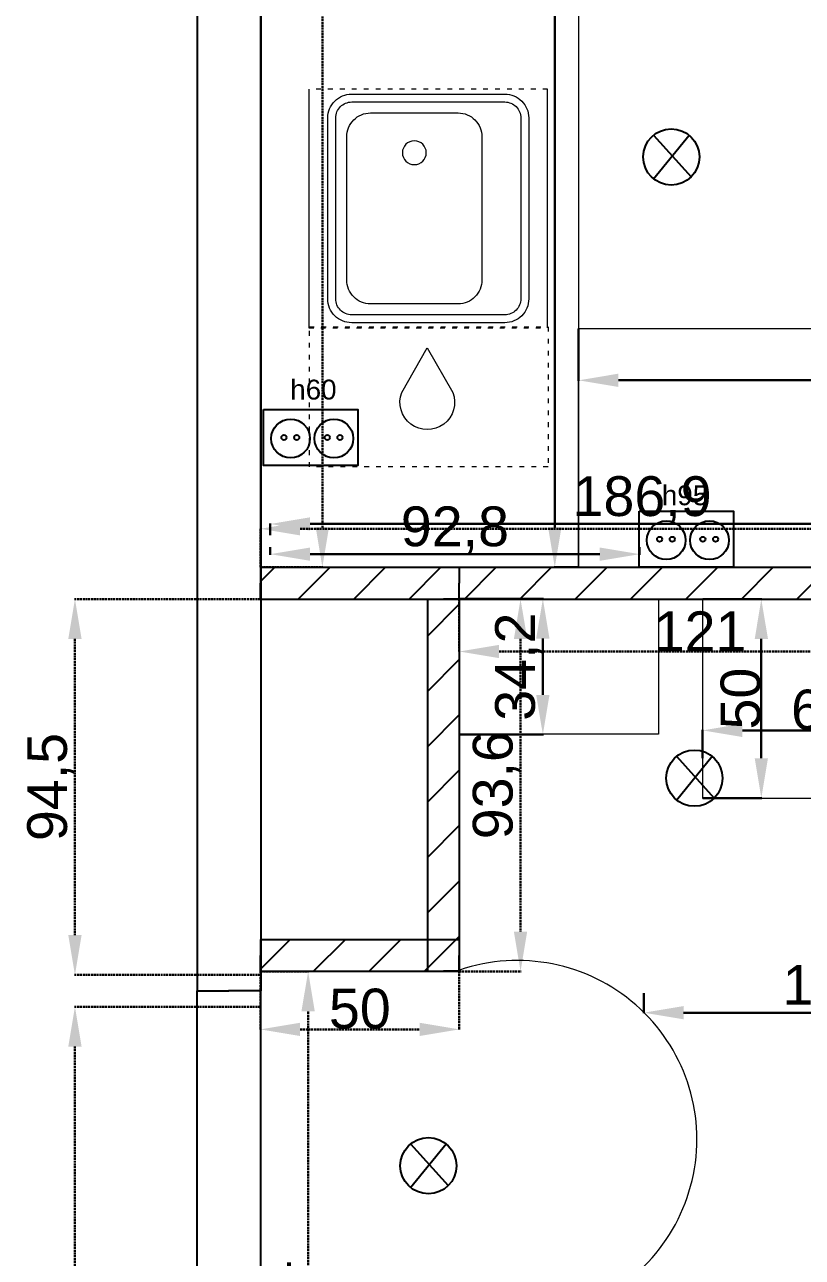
# Model space of a CAD drawing. Header units: millimetres. Extents: x -512 to 10191, y -563 to 7860.
# Drawn here: x -512 to 1442, y 1165 to 4264 of the extents above; entities that cross this region are included whole.
import ezdxf

# ---------------------------------------------------------------- set-up
doc = ezdxf.new("R2010")
doc.units = ezdxf.units.MM
doc.linetypes.add('ACAD_ISO03W100', pattern=[30, 12, -18])
doc.linetypes.add('DASHED', pattern=[7, 5, -2, 0])
for name, color, linetype in [('29.01.2020', 121, 'Continuous'), ('несущие стены', 171, 'Continuous'), ('электричество', 210, 'Continuous')]:
    doc.layers.add(name, color=color, linetype=linetype)
doc.layers.add('мебель', color=252, linetype='Continuous', lineweight=9)
doc.layers.add('размеры', color=10, linetype='DASHED', transparency=0.5)
doc.styles.get("Standard").update_dxf_attribs({"font": 'arial.ttf'})
doc.dimstyles.new('ISO-25', dxfattribs={"dimtxt": 100, "dimasz": 100, "dimexe": 1.25, "dimexo": 0.625, "dimtad": 1, "dimdec": 1, "dimlfac": 0.1, "dimrnd": 0.1, "dimtxsty": 'Standard', "dimcen": 0, "dimadec": 0, "dimazin": 0, "dimtfac": 1, "dimtdec": 1, "dimtmove": 0, "dimatfit": 3, "dimfxl": 1, "dimlwd": 30, "dimlwe": 30, "dimarcsym": 0})

# ---------------------------------------------------------------- blocks, each defined once
blk = doc.blocks.new('*D12')
at = {"layer": 'размеры', "color": 0, "lineweight": 30, "transparency": 16777216}
for p, q in [((79.4, 2820), (-387.4, 2820)), ((-386.1, 2720), (-386.1, 1975)), ((79.4, 1875), (-387.4, 1875))]:
    blk.add_line(p, q, dxfattribs=at)
at = {"layer": 'размеры', "color": 0, "transparency": 16777216}
for points in [[(-402.8, 2720), (-369.4, 2720), (-386.1, 2820)], [(-402.8, 1975), (-369.4, 1975), (-386.1, 1875)]]:
    blk.add_solid(points, dxfattribs=at)
at = {"layer": 'размеры', "color": 0, "transparency": 16777216, "insert": (-446.8, 2347.5), "char_height": 100, "attachment_point": 5, "rotation": 90}
blk.add_mtext('94,5', dxfattribs=at)
blk = doc.blocks.new('*D13')
at = {"layer": 'размеры', "color": 0, "lineweight": 30, "transparency": 16777216}
for p, q in [((80.6, 6694.7), (237, 6694.7)), ((235.8, 6594.7), (235.8, 3000)), ((80.6, 2900), (237, 2900))]:
    blk.add_line(p, q, dxfattribs=at)
at = {"layer": 'размеры', "color": 0, "transparency": 16777216}
for points in [[(219.1, 6594.7), (252.4, 6594.7), (235.8, 6694.7)], [(219.1, 3000), (252.4, 3000), (235.8, 2900)]]:
    blk.add_solid(points, dxfattribs=at)
at = {"layer": 'размеры', "color": 0, "transparency": 16777216, "insert": (175, 4536.5), "char_height": 100, "attachment_point": 5, "rotation": 90}
blk.add_mtext('379,5', dxfattribs=at)
blk = doc.blocks.new('*D14')
at = {"layer": 'размеры', "color": 0, "lineweight": 30, "transparency": 16777216}
for p, q in [((79.4, 1795), (-387.4, 1795)), ((-386.1, 1695), (-386.1, 180)), ((79.4, 80), (-387.4, 80))]:
    blk.add_line(p, q, dxfattribs=at)
at = {"layer": 'размеры', "color": 0, "transparency": 16777216}
for points in [[(-402.8, 1695), (-369.4, 1695), (-386.1, 1795)], [(-402.8, 180), (-369.4, 180), (-386.1, 80)]]:
    blk.add_solid(points, dxfattribs=at)
at = {"layer": 'размеры', "color": 0, "transparency": 16777216, "insert": (-446.8, 937.5), "char_height": 100, "attachment_point": 5, "rotation": 90}
blk.add_mtext('171,5', dxfattribs=at)
blk = doc.blocks.new('*D45')
at = {"layer": 'мебель', "color": 0, "lineweight": 30, "transparency": 16777216}
for p, q in [((580.6, 2820.8), (791.3, 2820.8)), ((790, 2579.2), (790, 2720.8)), ((580.6, 2479.2), (791.3, 2479.2))]:
    blk.add_line(p, q, dxfattribs=at)
at = {"layer": 'мебель', "color": 0, "transparency": 16777216}
for points in [[(773.3, 2720.8), (806.7, 2720.8), (790, 2820.8)], [(773.3, 2579.2), (806.7, 2579.2), (790, 2479.2)]]:
    blk.add_solid(points, dxfattribs=at)
at = {"layer": 'мебель', "color": 0, "transparency": 16777216, "insert": (729.3, 2650), "char_height": 100, "attachment_point": 5, "rotation": 90}
blk.add_mtext('34,2', dxfattribs=at)
blk = doc.blocks.new('*D57')
at = {"layer": 'мебель', "color": 0, "lineweight": 30, "transparency": 16777216}
for p, q in [((880, 3499.4), (880, 3368.8)), ((2378.9, 3499.4), (2378.9, 3368.8)), ((980, 3370), (2278.9, 3370))]:
    blk.add_line(p, q, dxfattribs=at)
at = {"layer": 'мебель', "color": 0, "transparency": 16777216}
for points in [[(980, 3386.7), (980, 3353.3), (880, 3370)], [(2278.9, 3386.7), (2278.9, 3353.3), (2378.9, 3370)]]:
    blk.add_solid(points, dxfattribs=at)
at = {"layer": 'мебель', "color": 0, "transparency": 16777216, "insert": (1629.4, 3430.7), "char_height": 100, "attachment_point": 5}
blk.add_mtext('149,9', dxfattribs=at)
blk = doc.blocks.new('*D58')
at = {"layer": 'мебель', "color": 0, "lineweight": 30, "transparency": 16777216}
for p, q in [((879.4, 6690), (818.8, 6690)), ((820, 6590), (820, 3000)), ((879.4, 2900), (818.8, 2900))]:
    blk.add_line(p, q, dxfattribs=at)
at = {"layer": 'мебель', "color": 0, "transparency": 16777216}
for points in [[(803.3, 6590), (836.7, 6590), (820, 6690)], [(803.3, 3000), (836.7, 3000), (820, 2900)]]:
    blk.add_solid(points, dxfattribs=at)
at = {"layer": 'мебель', "color": 0, "transparency": 16777216, "insert": (768.3, 4795), "char_height": 100, "attachment_point": 5, "rotation": 90}
blk.add_mtext('379', dxfattribs=at)
blk = doc.blocks.new('*D62')
at = {"layer": 'размеры', "color": 0, "lineweight": 30, "transparency": 16777216}
for p, q in [((80.6, 1883.6), (201.3, 1883.6)), ((200, 180), (200, 1783.6)), ((80.6, 80), (201.3, 80))]:
    blk.add_line(p, q, dxfattribs=at)
at = {"layer": 'размеры', "color": 0, "transparency": 16777216}
for points in [[(183.3, 1783.6), (216.7, 1783.6), (200, 1883.6)], [(183.3, 180), (216.7, 180), (200, 80)]]:
    blk.add_solid(points, dxfattribs=at)
at = {"layer": 'размеры', "color": 0, "transparency": 16777216, "insert": (139.3, 981.8), "char_height": 100, "attachment_point": 5, "rotation": 90}
blk.add_mtext('180,4', dxfattribs=at)
blk = doc.blocks.new('*D64')
at = {"layer": 'мебель', "color": 0, "lineweight": 30, "transparency": 16777216}
for p, q in [((1043.9, 1829.4), (1043.9, 1778.8)), ((2090.3, 1829.4), (2090.3, 1778.8)), ((1990.3, 1780), (1143.9, 1780))]:
    blk.add_line(p, q, dxfattribs=at)
at = {"layer": 'мебель', "color": 0, "transparency": 16777216}
for points in [[(1143.9, 1796.7), (1143.9, 1763.3), (1043.9, 1780)], [(1990.3, 1796.7), (1990.3, 1763.3), (2090.3, 1780)]]:
    blk.add_solid(points, dxfattribs=at)
at = {"layer": 'мебель', "color": 0, "transparency": 16777216, "insert": (1567.1, 1840.7), "char_height": 100, "attachment_point": 5}
blk.add_mtext('104,6', dxfattribs=at)
blk = doc.blocks.new('rakovina1')
at = {"linetype": 'ACAD_ISO03W100'}
for p, q in [((116107.8, 23597.8), (116107.8, 24197.8)), ((116707.8, 24197.8), (116707.8, 23597.8))]:
    blk.add_line(p, q, dxfattribs=at)
for p, q in [((116107.8, 24197.8), (116707.8, 24197.8)), ((116707.8, 23597.8), (116107.8, 23597.8))]:
    blk.add_line(p, q)
for points in [[(116635.3, 24150.3), (116180.3, 24150.3, 0.414214), (116120.3, 24090.3), (116120.3, 23705.3, 0.414214), (116180.3, 23645.3), (116635.3, 23645.3, 0.414214), (116695.3, 23705.3), (116695.3, 24090.3, 0.414214)], [(116635.3, 24130.3), (116180.3, 24130.3, 0.414214), (116140.3, 24090.3), (116140.3, 23705.3, 0.414214), (116180.3, 23665.3), (116635.3, 23665.3, 0.414214), (116675.3, 23705.3), (116675.3, 24090.3, 0.414214)], [(116587.8, 24032.8), (116227.8, 24032.8, 0.414214), (116167.8, 23972.8), (116167.8, 23752.8, 0.414214), (116227.8, 23692.8), (116587.8, 23692.8, 0.414214), (116647.8, 23752.8), (116647.8, 23972.8, 0.414214)]]:
    blk.add_lwpolyline(points, format="xyb", close=True)
blk.add_circle((116547.8, 23862.8), 30)
blk = doc.blocks.new('posudo1')
blk.add_lwpolyline([(112965.2, 23896.3), (112901, 23784, 1.448976), (113029.5, 23784), (112965.2, 23896.3)], format="xyb")
at = {"layer": 'мебель', "linetype": 'ACAD_ISO03W100'}
blk.add_lwpolyline([(112661.6, 23597), (113261.6, 23597), (113261.6, 23949.2), (112661.6, 23949.2)], close=True, dxfattribs=at)
blk = doc.blocks.new('розетка')
at = {"layer": 'электричество'}
blk.add_lwpolyline([(-1400, 6170.8), (-1163.2, 6170.8), (-1163.2, 6030), (-1400, 6030)], close=True, dxfattribs=at)
for centre, radius in [((-1332.1, 6097.9), 48.7), ((-1223.3, 6097.9), 48.7), ((-1348.8, 6100.4), 6.4), ((-1316.8, 6100.4), 6.4), ((-1240, 6100.4), 6.4), ((-1208, 6100.4), 6.4)]:
    blk.add_circle(centre, radius, dxfattribs=at)
blk = doc.blocks.new('лампочка')
at = {"layer": 'электричество'}
for p, q in [((-1760, 6240), (-1570, 6030)), ((-1760, 6020), (-1580, 6240))]:
    blk.add_line(p, q, dxfattribs=at)
blk.add_circle((-1670, 6130), 141.4, dxfattribs=at)
blk = doc.blocks.new('*D121')
at = {"layer": 'мебель', "color": 0, "lineweight": 30, "transparency": 16777216}
for p, q in [((1192.2, 2819.8), (1340.4, 2819.8)), ((1339.1, 2719.8), (1339.1, 2419.8)), ((1192.2, 2319.8), (1340.4, 2319.8))]:
    blk.add_line(p, q, dxfattribs=at)
at = {"layer": 'мебель', "color": 0, "transparency": 16777216}
for points in [[(1322.5, 2719.8), (1355.8, 2719.8), (1339.1, 2819.8)], [(1322.5, 2419.8), (1355.8, 2419.8), (1339.1, 2319.8)]]:
    blk.add_solid(points, dxfattribs=at)
at = {"layer": 'мебель', "color": 0, "transparency": 16777216, "insert": (1287.4, 2569.8), "char_height": 100, "attachment_point": 5, "rotation": 90}
blk.add_mtext('50', dxfattribs=at)
blk = doc.blocks.new('*D122')
at = {"layer": 'мебель', "color": 0, "lineweight": 30, "transparency": 16777216}
for p, q in [((1191.6, 2420.4), (1191.6, 2491)), ((1291.6, 2489.8), (1691.6, 2489.8)), ((1791.6, 2420.4), (1791.6, 2491))]:
    blk.add_line(p, q, dxfattribs=at)
at = {"layer": 'мебель', "color": 0, "transparency": 16777216}
for points in [[(1291.6, 2506.5), (1291.6, 2473.1), (1191.6, 2489.8)], [(1691.6, 2506.5), (1691.6, 2473.1), (1791.6, 2489.8)]]:
    blk.add_solid(points, dxfattribs=at)
at = {"layer": 'мебель', "color": 0, "transparency": 16777216, "insert": (1491.6, 2541.5), "char_height": 100, "attachment_point": 5}
blk.add_mtext('60', dxfattribs=at)
blk = doc.blocks.new('*D124')
at = {"layer": 'электричество', "color": 0, "lineweight": 30, "transparency": 16777216}
for p, q in [((105, 2950.3), (105, 2931.6)), ((1033, 2950.3), (1033, 2931.6)), ((205, 2932.9), (933, 2932.9))]:
    blk.add_line(p, q, dxfattribs=at)
at = {"layer": 'электричество', "color": 0, "transparency": 16777216}
for points in [[(205, 2949.6), (205, 2916.2), (105, 2932.9)], [(933, 2949.6), (933, 2916.2), (1033, 2932.9)]]:
    blk.add_solid(points, dxfattribs=at)
at = {"layer": 'электричество', "color": 0, "transparency": 16777216, "insert": (569, 2993.6), "char_height": 100, "attachment_point": 5}
blk.add_mtext('92,8', dxfattribs=at)
blk = doc.blocks.new('*D125')
at = {"layer": 'электричество', "color": 0, "lineweight": 30, "transparency": 16777216}
for p, q in [((105, 2980.5), (105, 3010)), ((205, 3008.8), (1873.8, 3008.8)), ((1973.8, 2980.5), (1973.8, 3010))]:
    blk.add_line(p, q, dxfattribs=at)
at = {"layer": 'электричество', "color": 0, "transparency": 16777216}
for points in [[(205, 3025.5), (205, 2992.1), (105, 3008.8)], [(1873.8, 3025.5), (1873.8, 2992.1), (1973.8, 3008.8)]]:
    blk.add_solid(points, dxfattribs=at)
at = {"layer": 'электричество', "color": 0, "transparency": 16777216, "insert": (1039.4, 3069.5), "char_height": 100, "attachment_point": 5}
blk.add_mtext('186,9', dxfattribs=at)
blk = doc.blocks.new('*D144')
at = {"layer": 'размеры', "color": 0, "lineweight": 30, "transparency": 16777216}
for p, q in [((80, 2900.6), (80, 2997.9)), ((180, 2996.7), (3130.5, 2996.7)), ((3230.5, 2900.6), (3230.5, 2997.9))]:
    blk.add_line(p, q, dxfattribs=at)
at = {"layer": 'размеры', "color": 0, "transparency": 16777216}
for points in [[(180, 3013.4), (180, 2980), (80, 2996.7)], [(3130.5, 3013.4), (3130.5, 2980), (3230.5, 2996.7)]]:
    blk.add_solid(points, dxfattribs=at)
at = {"layer": 'размеры', "color": 0, "transparency": 16777216, "insert": (1655.3, 3057.4), "char_height": 100, "attachment_point": 5}
blk.add_mtext('315,1', dxfattribs=at)
blk = doc.blocks.new('*D160')
at = {"layer": 'размеры', "color": 0, "lineweight": 30, "transparency": 16777216}
for p, q in [((580, 2819.4), (580, 2687)), ((1790.3, 2819.4), (1790.3, 2687)), ((680, 2688.2), (1690.3, 2688.2))]:
    blk.add_line(p, q, dxfattribs=at)
at = {"layer": 'размеры', "color": 0, "transparency": 16777216}
for points in [[(680, 2704.9), (680, 2671.5), (580, 2688.2)], [(1690.3, 2704.9), (1690.3, 2671.5), (1790.3, 2688.2)]]:
    blk.add_solid(points, dxfattribs=at)
at = {"layer": 'размеры', "color": 0, "transparency": 16777216, "insert": (1185.1, 2739), "char_height": 100, "attachment_point": 5}
blk.add_mtext('121', dxfattribs=at)
blk = doc.blocks.new('*D165')
at = {"layer": 'размеры', "color": 0, "lineweight": 30, "transparency": 16777216}
for p, q in [((580.6, 2820), (735.2, 2820)), ((733.9, 2720), (733.9, 1984)), ((580.6, 1884), (735.2, 1884))]:
    blk.add_line(p, q, dxfattribs=at)
at = {"layer": 'размеры', "color": 0, "transparency": 16777216}
for points in [[(717.2, 2720), (750.6, 2720), (733.9, 2820)], [(717.2, 1984), (750.6, 1984), (733.9, 1884)]]:
    blk.add_solid(points, dxfattribs=at)
at = {"layer": 'размеры', "color": 0, "transparency": 16777216, "insert": (673.2, 2352), "char_height": 100, "attachment_point": 5, "rotation": 90}
blk.add_mtext('93,6', dxfattribs=at)
blk = doc.blocks.new('*D166')
at = {"layer": 'размеры', "color": 0, "lineweight": 30, "transparency": 16777216}
for p, q in [((80, 1884.5), (80, 1736.8)), ((580, 1884.5), (580, 1736.8)), ((180, 1738.1), (480, 1738.1))]:
    blk.add_line(p, q, dxfattribs=at)
at = {"layer": 'размеры', "color": 0, "transparency": 16777216}
for points in [[(180, 1754.7), (180, 1721.4), (80, 1738.1)], [(480, 1754.7), (480, 1721.4), (580, 1738.1)]]:
    blk.add_solid(points, dxfattribs=at)
at = {"layer": 'размеры', "color": 0, "transparency": 16777216, "insert": (330, 1789.7), "char_height": 100, "attachment_point": 5}
blk.add_mtext('50', dxfattribs=at)

msp = doc.modelspace()

# ---------------------------------------------------------------- hatches: boundary and pattern name
at = {"layer": '29.01.2020'}
h = msp.add_hatch(dxfattribs=at)
h.set_pattern_fill('ANSI31', color=256, scale=31)
h.paths.add_polyline_path([(580, 2900), (580, 2820), (3231.98, 2820), (3232.29, 1644.48), (2170.01, 1645.44), (2169.94, 1565.44), (3311.89, 1564.41), (3311.89, 1644.22), (3311.96, 2900)])
h.paths.add_polyline_path([(2170.22, 1974.79), (1870, 1974.79), (1870, 1894.79), (2090.22, 1894.79), (2090.22, 1646.15), (2170.22, 1646.15)], flags=16)
h.paths.add_polyline_path([(2170.22, 1974.79), (1869.95, 1974.79), (1869.95, 1894.79), (2090.22, 1894.79), (2090.22, 1646.15), (2170.22, 1646.15)], flags=17)
h.paths.add_polyline_path([(2240.18, 946.26), (2240.18, 1151.65), (2034.11, 1151.65), (2034.11, 946.26)], flags=9)
at = {"layer": 'несущие стены'}
h = msp.add_hatch(dxfattribs=at)
h.set_pattern_fill('ANSI31', color=256, scale=31)
h.paths.add_polyline_path([(580, 2820), (580, 2900), (80, 2900), (80, 2820)])
h.paths.add_polyline_path([(580, 2820), (580, 2820), (500, 2820), (500, 1964.17), (580, 1964.17)])
h.paths.add_polyline_path([(500, 1884.17), (500, 1964.17), (80, 1964.17), (80, 1884.17)])
h.paths.add_polyline_path([(580, 1884.71), (580, 1964.17), (500, 1964.17), (500, 1884.71)])

# ---------------------------------------------------------------- linework, layer by layer
at = {"layer": '29.01.2020'}
for p, q in [((580, 2900), (580, 2860)), ((580, 2900), (3311.96, 2900)), ((580, 2820), (580, 2860)), ((580, 2820), (3231.98, 2820))]:
    msp.add_line(p, q, dxfattribs=at)
at = {"layer": 'мебель'}
for points in [[(80, 6690), (880, 6690), (880, 2900), (80, 2900)], [(2378.89, 2900), (880, 2900), (880, 3500), (2378.89, 3500)], [(580, 2820), (1080.65, 2820), (1080.65, 2480), (580, 2480)], [(1191.6, 2819.79), (1191.6, 2319.79), (1791.6, 2319.79), (1791.6, 2819.79)]]:
    msp.add_lwpolyline(points, close=True, dxfattribs=at)
msp.add_ellipse((725.31, 1460.71), major_axis=(-428.13, -145.09), ratio=0.9963414, start_param=1.5707963, end_param=4.712389, dxfattribs=at)
at = {"layer": 'несущие стены'}
for p, q in [((-78.88, 6854.84), (-78.88, 1834.94)), ((81.12, 6694.84), (81.12, 1834.94)), ((80, 2900), (80, 2860)), ((80, 2900), (580, 2900)), ((580, 2900), (580, 2860)), ((80, 2820), (80, 2860)), ((580, 2820), (580, 2860)), ((80, 2820), (580, 2820)), ((500, 2820), (540, 2820)), ((500, 2820), (500, 1884.71)), ((580, 2820), (540, 2820)), ((580, 2820), (580, 1884.71)), ((80, 1964.17), (80, 1924.17)), ((80, 1964.17), (580, 1964.17)), ((580, 1964.17), (580, 1924.17)), ((80, 1884.17), (80, 1924.17)), ((580, 1884.17), (580, 1924.17)), ((80, 1884.17), (580, 1884.17)), ((500, 1884.71), (540, 1884.71)), ((580, 1884.71), (540, 1884.71)), ((-79.94, 1834.82), (0.06, 1834.82)), ((-79.94, 1834.82), (-79.94, -79.76)), ((-78.88, 1834.94), (1.12, 1834.94)), ((80.06, 1834.82), (0.06, 1834.82)), ((81.12, 1834.94), (1.12, 1834.94)), ((80.06, 1834.82), (80.06, 80.24))]:
    msp.add_line(p, q, dxfattribs=at)

# ---------------------------------------------------------------- block references
at = {"layer": 'мебель', "lineweight": 18, "xscale": -1, "rotation": 270}
msp.add_blockref('rakovina1', (-23395.83, -112605.55), dxfattribs=at)
at = {"layer": 'мебель', "lineweight": 18, "xscale": -1}
msp.add_blockref('posudo1', (113464.76, -20444.83), dxfattribs=at)
at = {"layer": 'электричество', "xscale": 0.5, "yscale": 0.5, "zscale": 0.5}
for p in [(1947.89, 866.57), (2005.87, -695.28), (1337.18, -1669.73)]:
    msp.add_blockref('лампочка', p, dxfattribs=at)
at = {"layer": 'электричество'}
for p in [(1488.1, -2874.22), (2432.15, -3130)]:
    msp.add_blockref('розетка', p, dxfattribs=at)

# ---------------------------------------------------------------- texts
at = {"layer": 'электричество', "char_height": 50, "attachment_point": 1}
for s, insert in [('\\pxi-1,l1;h60', (155.03, 3371.67)), ('\\pxi-1,l1;h95', (1089.08, 3105.9))]:
    msp.add_mtext_dynamic_manual_height_columns(s, width=80, gutter_width=12.5, heights=[40], dxfattribs=dict(at, insert=insert))

# ---------------------------------------------------------------- dimensions: what is measured, and where the dimension line sits
at = {"layer": 'мебель'}
for base, p1, p2, picture, middle in [((820, 2900), (880, 6690), (880, 2900), '*D58', (768.28, 4795)), ((790, 2820.82), (580, 2479.18), (580, 2820.82), '*D45', (729.28, 2650))]:
    dim = msp.add_linear_dim(base=base, p1=p1, p2=p2, angle=90, dimstyle='ISO-25', dxfattribs=at)
    dim.commit()
    dim.dimension.update_dxf_attribs({"geometry": picture, "text_midpoint": middle})
for base, p1, p2, picture, middle in [((2378.89, 3370), (880, 3500), (2378.89, 3500), '*D57', (1629.44, 3430.72)), ((1791.6, 2489.79), (1191.6, 2419.79), (1791.6, 2419.79), '*D122', (1491.6, 2541.47)), ((1043.86, 1780), (2090.34, 1830), (1043.86, 1830), '*D64', (1567.1, 1840.72))]:
    dim = msp.add_linear_dim(base=base, p1=p1, p2=p2, dimstyle='ISO-25', dxfattribs=at)
    dim.commit()
    dim.dimension.update_dxf_attribs({"geometry": picture, "text_midpoint": middle})
dim = msp.add_linear_dim(base=(1339.12, 2319.79), p1=(1191.6, 2819.79), p2=(1191.6, 2319.79), angle=270, dimstyle='ISO-25', dxfattribs=at)
dim.commit()
dim.dimension.update_dxf_attribs({"geometry": '*D121', "text_midpoint": (1339.12, 2569.79), "dimtype": 160})
at = {"layer": 'размеры'}
dim = msp.add_linear_dim(base=(235.75, 2900), p1=(80, 6694.74), p2=(80, 2900), angle=270, dimstyle='ISO-25', dxfattribs=at)
dim.commit()
dim.dimension.update_dxf_attribs({"geometry": '*D13', "text_midpoint": (235.75, 4536.51), "dimtype": 161})
for base, p1, p2, picture, middle in [((3230.51, 2996.69), (80, 2900), (3230.51, 2899.96), '*D144', (1655.25, 3057.41)), ((1790.25, 2688.21), (580, 2820), (1790.25, 2820), '*D160', (1185.13, 2739.04)), ((580, 1738.06), (80, 1885.15), (580, 1885.15), '*D166', (330, 1789.74))]:
    dim = msp.add_linear_dim(base=base, p1=p1, p2=p2, dimstyle='ISO-25', dxfattribs=at)
    dim.commit()
    dim.dimension.update_dxf_attribs({"geometry": picture, "text_midpoint": middle})
for base, p1, p2, picture, middle in [((-386.11, 1875), (80, 2820), (80, 1875), '*D12', (-446.83, 2347.5)), ((733.9, 1883.95), (580, 2820), (580, 1883.95), '*D165', (673.18, 2351.98)), ((200, 1883.64), (80, 80), (80, 1883.64), '*D62', (139.28, 981.82)), ((-386.11, 80), (80, 1795), (80, 80), '*D14', (-446.83, 937.5))]:
    dim = msp.add_linear_dim(base=base, p1=p1, p2=p2, angle=90, dimstyle='ISO-25', dxfattribs=at)
    dim.commit()
    dim.dimension.update_dxf_attribs({"geometry": picture, "text_midpoint": middle})
at = {"layer": 'электричество'}
for base, p1, p2, picture, middle in [((1973.79, 3008.8), (104.96, 2979.88), (1973.79, 2979.88), '*D125', (1039.38, 3069.52)), ((1032.96, 2932.89), (104.96, 2950.97), (1032.96, 2950.97), '*D124', (568.96, 2993.61))]:
    dim = msp.add_linear_dim(base=base, p1=p1, p2=p2, dimstyle='ISO-25', dxfattribs=at)
    dim.commit()
    dim.dimension.update_dxf_attribs({"geometry": picture, "text_midpoint": middle})

doc.saveas('drawing.dxf')
